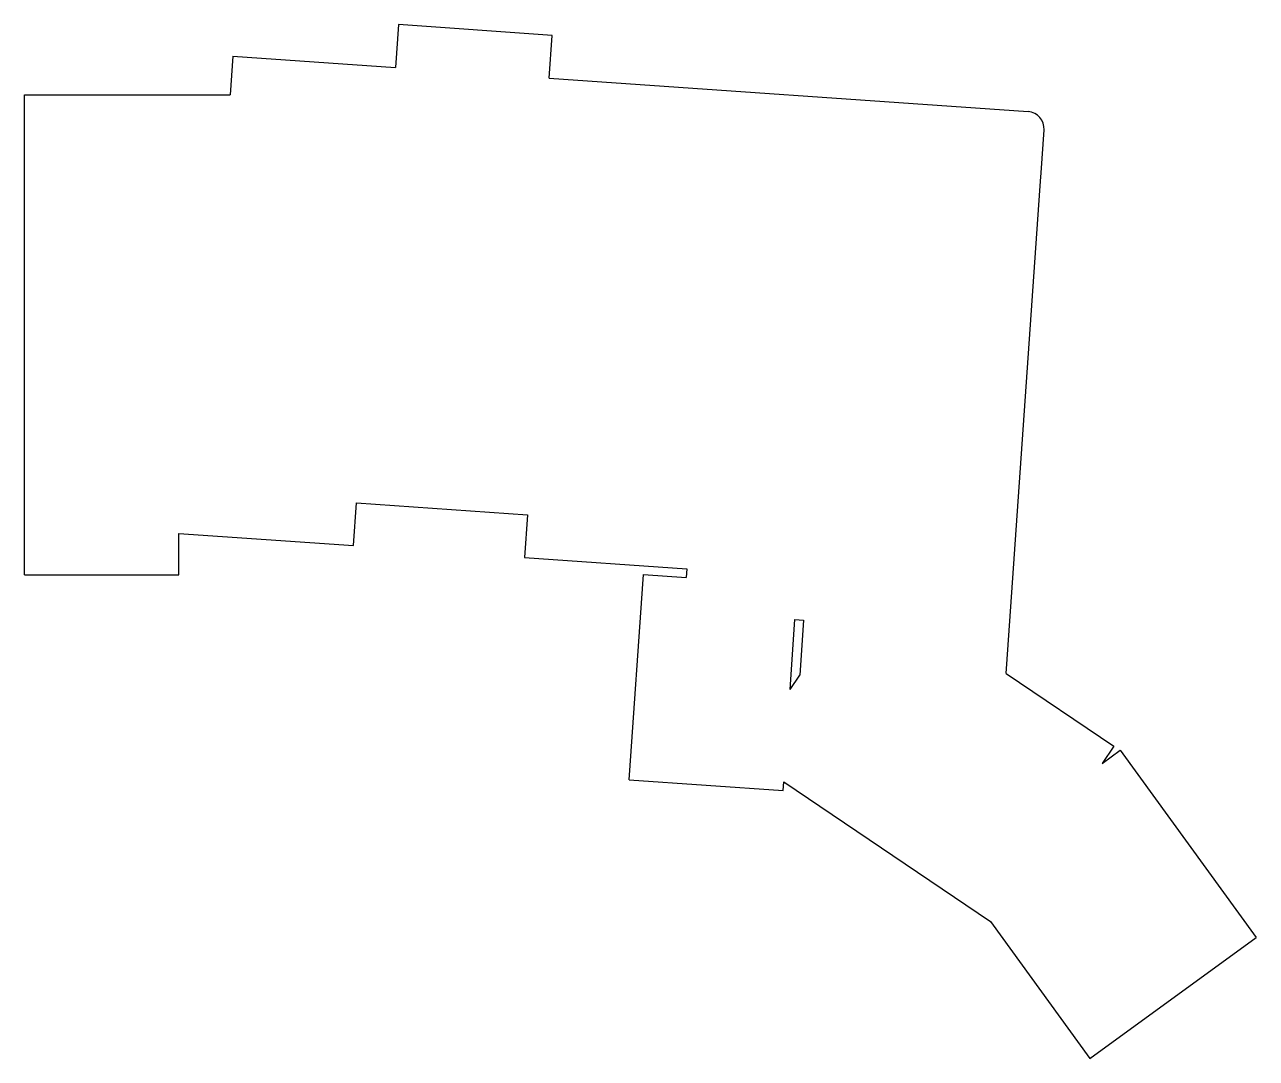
# Model space of a CAD drawing. Header units: millimetres. Extents: x -9 to 135, y -65 to 55.
import ezdxf

# ---------------------------------------------------------------- set-up
doc = ezdxf.new("R2010")
doc.units = ezdxf.units.MM

msp = doc.modelspace()

# ---------------------------------------------------------------- linework, layer by layer
at = {"linetype": 'CONTINUOUS'}
for p, q in [((34.6, 55.18), (34.25, 50.19)), ((52.56, 53.92), (34.6, 55.18)), ((52.21, 48.93), (52.56, 53.92)), ((15.3, 51.51), (14.98, 47)), ((15.3, 51.51), (34.25, 50.19)), ((52.21, 48.93), (108.07, 45.03)), ((-9, -9), (-9, 47)), ((-9, 47), (14.98, 47)), ((109.58, 37.9), (109.93, 42.89)), ((109.51, 36.91), (109.58, 37.9)), ((105.5, -20.52), (109.51, 36.91)), ((29.35, -5.61), (29.7, -0.62)), ((29.7, -0.62), (49.65, -2.01)), ((49.65, -2.01), (49.3, -7)), ((9, -9), (9, -4.18)), ((9, -4.18), (29.35, -5.61)), ((49.3, -7), (68.26, -8.33)), ((68.26, -8.33), (68.19, -9.32)), ((-9, -9), (9, -9)), ((61.52, -32.92), (63.2, -8.98)), ((63.2, -8.98), (68.19, -9.32)), ((80.3, -22.38), (80.87, -14.22)), ((80.87, -14.22), (81.87, -14.29)), ((81.87, -14.29), (81.42, -20.72)), ((80.3, -22.38), (81.42, -20.72)), ((105.5, -20.52), (118.06, -28.99)), ((118.06, -28.99), (116.69, -31.03)), ((116.69, -31.03), (118.82, -29.47)), ((118.82, -29.47), (134.69, -51.32)), ((61.52, -32.92), (79.48, -34.17)), ((79.48, -34.17), (79.55, -33.17)), ((79.55, -33.17), (103.66, -49.44)), ((103.66, -49.44), (115.28, -65.43)), ((115.28, -65.43), (134.69, -51.32))]:
    msp.add_line(p, q, dxfattribs=at)
msp.add_arc((107.93, 43.03), 2, 356, 86, dxfattribs=at)

doc.saveas('drawing.dxf')
